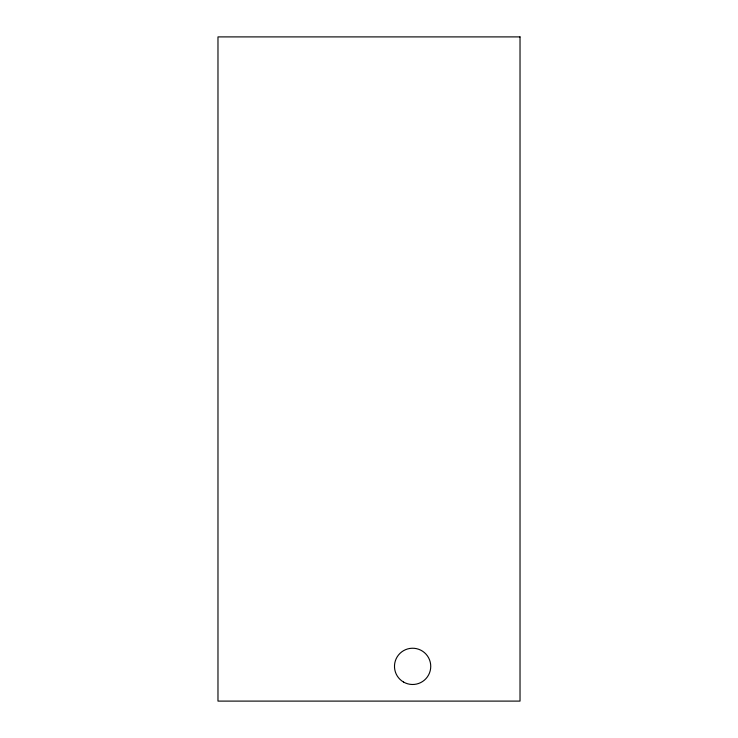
<?xml version="1.0" encoding="UTF-8"?>
<svg xmlns="http://www.w3.org/2000/svg" width="738" height="738" viewBox="0 0 738 738"><rect width="100%" height="100%" fill="white"/><g stroke="black" fill="none" stroke-linecap="round" stroke-linejoin="round"><path stroke-width="1.11" d="M520.022 36.9L217.978 36.9L217.978 701.1L520.022 701.1L520.022 36.9M403.557 682.06A18.118 18.118 0 0 0 430.743 666.368A18.118 18.118 0 0 0 403.557 650.667A18.118 18.118 0 0 0 403.557 682.06"/></g></svg>
